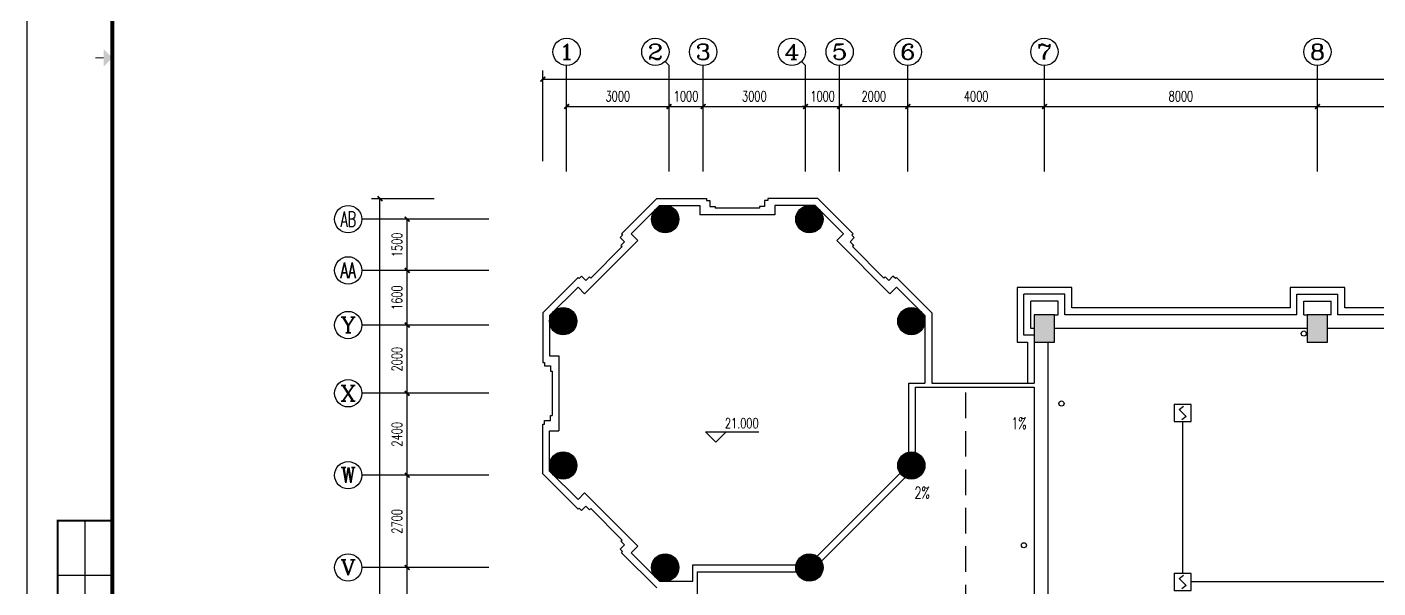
# Model space of a CAD drawing. Extents: x 190999 to 918899, y -200814 to 215286.
# Drawn here: x 309899 to 349487, y -69885 to -53459 of the extents above; entities that cross this region are included whole.
import ezdxf
from ezdxf.enums import TextEntityAlignment as Align

# ---------------------------------------------------------------- set-up
doc = ezdxf.new("R2010")
doc.units = 0
doc.header["$LTSCALE"] = 1000
doc.header["$MEASUREMENT"] = 0
doc.linetypes.add('HIDDEN', pattern=[0.375, 0.25, -0.125])
doc.layers.get('Defpoints').update_dxf_attribs({"color": 1})
for name, color, linetype in [('00-EQUIP', 3, 'Continuous'), ('00-WIRE-4', 6, 'Continuous'), ('A-卫生间', 250, 'Continuous'), ('A-墙线', 2, 'Continuous'), ('A-外包装修', 250, 'Continuous'), ('AXIS', 3, 'Continuous'), ('AXIS_TEXT', 7, 'Continuous'), ('COLUMN', 2, 'Continuous'), ('DIM_ELEV', 3, 'Continuous'), ('PUB_HATCH', 250, 'Continuous'), ('PUB_TEXT', 7, 'Continuous'), ('图框', 189, 'Continuous'), ('屋面排水', 4, 'Continuous'), ('雨水管', 151, 'Continuous'), ('雨水管口', 6, 'Continuous')]:
    doc.layers.add(name, color=color, linetype=linetype)
doc.styles.add('_TCH_AXIS', font='COMPLEX', dxfattribs={"bigfont": 'GBCBIG'})
doc.styles.add('_TCH_DIM', font='SIMPLEX', dxfattribs={"bigfont": 'GBCBIG'})
doc.styles.add('COMPLEX', font='COMPLEX')
doc.styles.add('DIM_FONT', font='SIMPLEX', dxfattribs={"width": 0.7, "bigfont": 'GBCBIG'})
doc.styles.get("Standard").update_dxf_attribs({"font": 'simhei.ttf'})
doc.dimstyles.new('DIMN', dxfattribs={"dimtxt": 300, "dimasz": 100, "dimexe": 250, "dimexo": 300, "dimgap": 150, "dimtad": 1, "dimdec": 0, "dimzin": 0, "dimdsep": 46, "dimtxsty": 'DIM_FONT', "dimblk": 'ARCHTICK', "dimcen": 0.09, "dimclrt": 7, "dimazin": 2, "dimtfac": 1, "dimtdec": 0, "dimtix": 1, "dimtmove": 2, "dimatfit": 3, "dimfxl": 0, "dimtolj": 1, "dimtzin": 0, "dimarcsym": 0})

# ---------------------------------------------------------------- blocks, each defined once
blk = doc.blocks.new('TJAD_TK_A0')
at = {"layer": '图框'}
for p, q in [((973, -441.7), (973, 399.3)), ((990, -412.7), (990, -156.7)), ((982, -172.7), (998, -172.7))]:
    blk.add_line(p, q, dxfattribs=at)
at = {"layer": '图框', "const_width": 1.2}
blk.add_lwpolyline([(2152, -431.7), (2152, 389.3), (998, 389.3), (998, -431.7)], close=True, dxfattribs=at)
at = {"layer": '图框'}
for points, const_width in [([(995.5, -21.2), (993, -21.2)], 0.3), ([(998, -431.7), (982, -431.7), (982, -156.7), (998, -156.7)], 0.6)]:
    blk.add_lwpolyline(points, dxfattribs=dict(at, const_width=const_width))
blk.add_solid([(995.5, -23.7), (995.5, -18.7), (998, -21.2)], dxfattribs=at)
blk = doc.blocks.new('_ArchTick')
at = {"const_width": 0.5}
blk.add_lwpolyline([(-0.7, -0.7), (0.7, 0.7)], dxfattribs=at)
blk = doc.blocks.new('*D1399')
at = {"layer": 'AXIS', "color": 0, "lineweight": -2}
for p, q in [((321833, -69285), (320789, -69285)), ((321039, -72185), (321039, -69285)), ((321833, -72185), (320789, -72185))]:
    blk.add_line(p, q, dxfattribs=at)
at = {"layer": 'Defpoints', "color": 0}
for p in [(321039, -69285), (322133, -69285), (322133, -72185)]:
    blk.add_point(p, dxfattribs=at)
at = {"layer": 'AXIS', "color": 0, "lineweight": -2, "xscale": 100, "yscale": 100, "zscale": 100}
for p, rotation in [((321039, -69285), 90), ((321039, -72185), 270)]:
    blk.add_blockref('_ArchTick', p, dxfattribs=dict(at, rotation=rotation))
at = {"layer": 'AXIS', "color": 7, "insert": (320739, -70735), "char_height": 300, "attachment_point": 5, "rotation": 90, "style": 'DIM_FONT'}
blk.add_mtext('\\A1;2900', dxfattribs=at)
blk = doc.blocks.new('*D1400')
at = {"layer": 'AXIS', "color": 0, "lineweight": -2}
for p, q in [((321833, -66585), (320789, -66585)), ((321039, -69285), (321039, -66585)), ((321833, -69285), (320789, -69285))]:
    blk.add_line(p, q, dxfattribs=at)
at = {"layer": 'Defpoints', "color": 0}
for p in [(321039, -66585), (322133, -66585), (322133, -69285)]:
    blk.add_point(p, dxfattribs=at)
at = {"layer": 'AXIS', "color": 0, "lineweight": -2, "xscale": 100, "yscale": 100, "zscale": 100}
for p, rotation in [((321039, -66585), 90), ((321039, -69285), 270)]:
    blk.add_blockref('_ArchTick', p, dxfattribs=dict(at, rotation=rotation))
at = {"layer": 'AXIS', "color": 7, "insert": (320739, -67935), "char_height": 300, "attachment_point": 5, "rotation": 90, "style": 'DIM_FONT'}
blk.add_mtext('\\A1;2700', dxfattribs=at)
blk = doc.blocks.new('*D1401')
at = {"layer": 'AXIS', "color": 0, "lineweight": -2}
for p, q in [((321833, -64185), (320789, -64185)), ((321039, -66585), (321039, -64185)), ((321833, -66585), (320789, -66585))]:
    blk.add_line(p, q, dxfattribs=at)
at = {"layer": 'Defpoints', "color": 0}
for p in [(321039, -64185), (322133, -64185), (322133, -66585)]:
    blk.add_point(p, dxfattribs=at)
at = {"layer": 'AXIS', "color": 0, "lineweight": -2, "xscale": 100, "yscale": 100, "zscale": 100}
for p, rotation in [((321039, -64185), 90), ((321039, -66585), 270)]:
    blk.add_blockref('_ArchTick', p, dxfattribs=dict(at, rotation=rotation))
at = {"layer": 'AXIS', "color": 7, "insert": (320739, -65385), "char_height": 300, "attachment_point": 5, "rotation": 90, "style": 'DIM_FONT'}
blk.add_mtext('\\A1;2400', dxfattribs=at)
blk = doc.blocks.new('*D1402')
at = {"layer": 'AXIS', "color": 0, "lineweight": -2}
for p, q in [((321833, -62185), (320789, -62185)), ((321039, -64185), (321039, -62185)), ((321833, -64185), (320789, -64185))]:
    blk.add_line(p, q, dxfattribs=at)
at = {"layer": 'Defpoints', "color": 0}
for p in [(321039, -62185), (322133, -62185), (322133, -64185)]:
    blk.add_point(p, dxfattribs=at)
at = {"layer": 'AXIS', "color": 0, "lineweight": -2, "xscale": 100, "yscale": 100, "zscale": 100}
for p, rotation in [((321039, -62185), 90), ((321039, -64185), 270)]:
    blk.add_blockref('_ArchTick', p, dxfattribs=dict(at, rotation=rotation))
at = {"layer": 'AXIS', "color": 7, "insert": (320739, -63185), "char_height": 300, "attachment_point": 5, "rotation": 90, "style": 'DIM_FONT'}
blk.add_mtext('\\A1;2000', dxfattribs=at)
blk = doc.blocks.new('*D1403')
at = {"layer": 'AXIS', "color": 0, "lineweight": -2}
for p, q in [((321833, -60585), (320789, -60585)), ((321039, -62185), (321039, -60585)), ((321833, -62185), (320789, -62185))]:
    blk.add_line(p, q, dxfattribs=at)
at = {"layer": 'Defpoints', "color": 0}
for p in [(321039, -60585), (322133, -60585), (322133, -62185)]:
    blk.add_point(p, dxfattribs=at)
at = {"layer": 'AXIS', "color": 0, "lineweight": -2, "xscale": 100, "yscale": 100, "zscale": 100}
for p, rotation in [((321039, -60585), 90), ((321039, -62185), 270)]:
    blk.add_blockref('_ArchTick', p, dxfattribs=dict(at, rotation=rotation))
at = {"layer": 'AXIS', "color": 7, "insert": (320739, -61385), "char_height": 300, "attachment_point": 5, "rotation": 90, "style": 'DIM_FONT'}
blk.add_mtext('\\A1;1600', dxfattribs=at)
blk = doc.blocks.new('*D1404')
at = {"layer": 'AXIS', "color": 0, "lineweight": -2}
for p, q in [((321833, -59085), (320789, -59085)), ((321039, -60585), (321039, -59085)), ((321833, -60585), (320789, -60585))]:
    blk.add_line(p, q, dxfattribs=at)
at = {"layer": 'Defpoints', "color": 0}
for p in [(321039, -59085), (322133, -59085), (322133, -60585)]:
    blk.add_point(p, dxfattribs=at)
at = {"layer": 'AXIS', "color": 0, "lineweight": -2, "xscale": 100, "yscale": 100, "zscale": 100}
for p, rotation in [((321039, -59085), 90), ((321039, -60585), 270)]:
    blk.add_blockref('_ArchTick', p, dxfattribs=dict(at, rotation=rotation))
at = {"layer": 'AXIS', "color": 7, "insert": (320739, -59835), "char_height": 300, "attachment_point": 5, "rotation": 90, "style": 'DIM_FONT'}
blk.add_mtext('\\A1;1500', dxfattribs=at)
blk = doc.blocks.new('*D1405')
at = {"layer": 'AXIS', "color": 0, "lineweight": -2}
for p, q in [((321833, -58485), (319989, -58485)), ((320239, -85285), (320239, -58485)), ((321833, -85285), (319989, -85285))]:
    blk.add_line(p, q, dxfattribs=at)
at = {"layer": 'Defpoints', "color": 0}
for p in [(320239, -58485), (322133, -58485), (322133, -85285)]:
    blk.add_point(p, dxfattribs=at)
at = {"layer": 'AXIS', "color": 0, "lineweight": -2, "xscale": 100, "yscale": 100, "zscale": 100}
for p, rotation in [((320239, -58485), 90), ((320239, -85285), 270)]:
    blk.add_blockref('_ArchTick', p, dxfattribs=dict(at, rotation=rotation))
at = {"layer": 'AXIS', "color": 7, "insert": (319939, -71885), "char_height": 300, "attachment_point": 5, "rotation": 90, "style": 'DIM_FONT'}
blk.add_mtext('\\A1;26800', dxfattribs=at)
blk = doc.blocks.new('*D1406')
at = {"layer": 'AXIS', "color": 0, "lineweight": -2}
for p, q in [((325712, -57385), (325712, -55535)), ((325712, -55785), (328711, -55785)), ((328711, -57385), (328711, -55535))]:
    blk.add_line(p, q, dxfattribs=at)
at = {"layer": 'Defpoints', "color": 0}
for p in [(328711, -55785), (325712, -57685), (328711, -57685)]:
    blk.add_point(p, dxfattribs=at)
at = {"layer": 'AXIS', "color": 0, "lineweight": -2, "xscale": 100, "yscale": 100, "zscale": 100, "rotation": 180}
blk.add_blockref('_ArchTick', (325712, -55785), dxfattribs=at)
at = {"layer": 'AXIS', "color": 0, "lineweight": -2, "xscale": 100, "yscale": 100, "zscale": 100}
blk.add_blockref('_ArchTick', (328711, -55785), dxfattribs=at)
at = {"layer": 'AXIS', "color": 7, "insert": (327211, -55485), "char_height": 300, "attachment_point": 5, "style": 'DIM_FONT'}
blk.add_mtext('\\A1;3000', dxfattribs=at)
blk = doc.blocks.new('*D1407')
at = {"layer": 'AXIS', "color": 0, "lineweight": -2}
for p, q in [((328711, -57385), (328711, -55535)), ((328711, -55785), (329712, -55785)), ((329712, -57385), (329712, -55535))]:
    blk.add_line(p, q, dxfattribs=at)
at = {"layer": 'Defpoints', "color": 0}
for p in [(329712, -55785), (328711, -57685), (329712, -57685)]:
    blk.add_point(p, dxfattribs=at)
at = {"layer": 'AXIS', "color": 0, "lineweight": -2, "xscale": 100, "yscale": 100, "zscale": 100, "rotation": 180}
blk.add_blockref('_ArchTick', (328711, -55785), dxfattribs=at)
at = {"layer": 'AXIS', "color": 0, "lineweight": -2, "xscale": 100, "yscale": 100, "zscale": 100}
blk.add_blockref('_ArchTick', (329712, -55785), dxfattribs=at)
at = {"layer": 'AXIS', "color": 7, "insert": (329211, -55485), "char_height": 300, "attachment_point": 5, "style": 'DIM_FONT'}
blk.add_mtext('\\A1;1000', dxfattribs=at)
blk = doc.blocks.new('*D1408')
at = {"layer": 'AXIS', "color": 0, "lineweight": -2}
for p, q in [((329712, -57385), (329712, -55535)), ((329712, -55785), (332712, -55785)), ((332712, -57385), (332712, -55535))]:
    blk.add_line(p, q, dxfattribs=at)
at = {"layer": 'Defpoints', "color": 0}
for p in [(332712, -55785), (329712, -57685), (332712, -57685)]:
    blk.add_point(p, dxfattribs=at)
at = {"layer": 'AXIS', "color": 0, "lineweight": -2, "xscale": 100, "yscale": 100, "zscale": 100, "rotation": 180}
blk.add_blockref('_ArchTick', (329712, -55785), dxfattribs=at)
at = {"layer": 'AXIS', "color": 0, "lineweight": -2, "xscale": 100, "yscale": 100, "zscale": 100}
blk.add_blockref('_ArchTick', (332712, -55785), dxfattribs=at)
at = {"layer": 'AXIS', "color": 7, "insert": (331212, -55485), "char_height": 300, "attachment_point": 5, "style": 'DIM_FONT'}
blk.add_mtext('\\A1;3000', dxfattribs=at)
blk = doc.blocks.new('*D1409')
at = {"layer": 'AXIS', "color": 0, "lineweight": -2}
for p, q in [((332712, -55785), (332612, -55785)), ((332712, -57385), (332712, -55535)), ((332712, -55785), (333712, -55785)), ((333712, -57385), (333712, -55535)), ((333712, -55785), (333812, -55785))]:
    blk.add_line(p, q, dxfattribs=at)
at = {"layer": 'Defpoints', "color": 0}
for p in [(333712, -55785), (332712, -57685), (333712, -57685)]:
    blk.add_point(p, dxfattribs=at)
at = {"layer": 'AXIS', "color": 0, "lineweight": -2, "xscale": 100, "yscale": 100, "zscale": 100}
blk.add_blockref('_ArchTick', (332712, -55785), dxfattribs=at)
at = {"layer": 'AXIS', "color": 0, "lineweight": -2, "xscale": 100, "yscale": 100, "zscale": 100, "rotation": 180}
blk.add_blockref('_ArchTick', (333712, -55785), dxfattribs=at)
at = {"layer": 'AXIS', "color": 7, "insert": (333212, -55485), "char_height": 300, "attachment_point": 5, "style": 'DIM_FONT'}
blk.add_mtext('\\A1;1000', dxfattribs=at)
blk = doc.blocks.new('*D1410')
at = {"layer": 'AXIS', "color": 0, "lineweight": -2}
for p, q in [((333712, -57385), (333712, -55535)), ((333712, -55785), (335712, -55785)), ((335712, -57385), (335712, -55535))]:
    blk.add_line(p, q, dxfattribs=at)
at = {"layer": 'Defpoints', "color": 0}
for p in [(335712, -55785), (333712, -57685), (335712, -57685)]:
    blk.add_point(p, dxfattribs=at)
at = {"layer": 'AXIS', "color": 0, "lineweight": -2, "xscale": 100, "yscale": 100, "zscale": 100, "rotation": 180}
blk.add_blockref('_ArchTick', (333712, -55785), dxfattribs=at)
at = {"layer": 'AXIS', "color": 0, "lineweight": -2, "xscale": 100, "yscale": 100, "zscale": 100}
blk.add_blockref('_ArchTick', (335712, -55785), dxfattribs=at)
at = {"layer": 'AXIS', "color": 7, "insert": (334712, -55485), "char_height": 300, "attachment_point": 5, "style": 'DIM_FONT'}
blk.add_mtext('\\A1;2000', dxfattribs=at)
blk = doc.blocks.new('*D1411')
at = {"layer": 'AXIS', "color": 0, "lineweight": -2}
for p, q in [((335712, -57385), (335712, -55535)), ((335712, -55785), (339712, -55785)), ((339712, -57385), (339712, -55535))]:
    blk.add_line(p, q, dxfattribs=at)
at = {"layer": 'Defpoints', "color": 0}
for p in [(339712, -55785), (335712, -57685), (339712, -57685)]:
    blk.add_point(p, dxfattribs=at)
at = {"layer": 'AXIS', "color": 0, "lineweight": -2, "xscale": 100, "yscale": 100, "zscale": 100, "rotation": 180}
blk.add_blockref('_ArchTick', (335712, -55785), dxfattribs=at)
at = {"layer": 'AXIS', "color": 0, "lineweight": -2, "xscale": 100, "yscale": 100, "zscale": 100}
blk.add_blockref('_ArchTick', (339712, -55785), dxfattribs=at)
at = {"layer": 'AXIS', "color": 7, "insert": (337712, -55485), "char_height": 300, "attachment_point": 5, "style": 'DIM_FONT'}
blk.add_mtext('\\A1;4000', dxfattribs=at)
blk = doc.blocks.new('*D1412')
at = {"layer": 'AXIS', "color": 0, "lineweight": -2}
for p, q in [((339712, -57385), (339712, -55535)), ((339712, -55785), (347712, -55785)), ((347712, -57385), (347712, -55535))]:
    blk.add_line(p, q, dxfattribs=at)
at = {"layer": 'Defpoints', "color": 0}
for p in [(347712, -55785), (339712, -57685), (347712, -57685)]:
    blk.add_point(p, dxfattribs=at)
at = {"layer": 'AXIS', "color": 0, "lineweight": -2, "xscale": 100, "yscale": 100, "zscale": 100, "rotation": 180}
blk.add_blockref('_ArchTick', (339712, -55785), dxfattribs=at)
at = {"layer": 'AXIS', "color": 0, "lineweight": -2, "xscale": 100, "yscale": 100, "zscale": 100}
blk.add_blockref('_ArchTick', (347712, -55785), dxfattribs=at)
at = {"layer": 'AXIS', "color": 7, "insert": (343712, -55485), "char_height": 300, "attachment_point": 5, "style": 'DIM_FONT'}
blk.add_mtext('\\A1;8000', dxfattribs=at)
blk = doc.blocks.new('*D1413')
at = {"layer": 'AXIS', "color": 0, "lineweight": -2}
for p, q in [((347712, -57385), (347712, -55535)), ((347712, -55785), (355712, -55785)), ((355712, -57385), (355712, -55535))]:
    blk.add_line(p, q, dxfattribs=at)
at = {"layer": 'Defpoints', "color": 0}
for p in [(355712, -55785), (347712, -57685), (355712, -57685)]:
    blk.add_point(p, dxfattribs=at)
at = {"layer": 'AXIS', "color": 0, "lineweight": -2, "xscale": 100, "yscale": 100, "zscale": 100, "rotation": 180}
blk.add_blockref('_ArchTick', (347712, -55785), dxfattribs=at)
at = {"layer": 'AXIS', "color": 0, "lineweight": -2, "xscale": 100, "yscale": 100, "zscale": 100}
blk.add_blockref('_ArchTick', (355712, -55785), dxfattribs=at)
at = {"layer": 'AXIS', "color": 7, "insert": (351712, -55485), "char_height": 300, "attachment_point": 5, "style": 'DIM_FONT'}
blk.add_mtext('\\A1;8000', dxfattribs=at)
blk = doc.blocks.new('*D1421')
at = {"layer": 'AXIS', "color": 0, "lineweight": -2}
for p, q in [((325012, -57385), (325012, -54735)), ((325012, -54985), (403262, -54985)), ((403262, -57385), (403262, -54735))]:
    blk.add_line(p, q, dxfattribs=at)
at = {"layer": 'Defpoints', "color": 0}
for p in [(403262, -54985), (325012, -57685), (403262, -57685)]:
    blk.add_point(p, dxfattribs=at)
at = {"layer": 'AXIS', "color": 0, "lineweight": -2, "xscale": 100, "yscale": 100, "zscale": 100, "rotation": 180}
blk.add_blockref('_ArchTick', (325012, -54985), dxfattribs=at)
at = {"layer": 'AXIS', "color": 0, "lineweight": -2, "xscale": 100, "yscale": 100, "zscale": 100}
blk.add_blockref('_ArchTick', (403262, -54985), dxfattribs=at)
at = {"layer": 'AXIS', "color": 7, "insert": (364137, -54685), "char_height": 300, "attachment_point": 5, "style": 'DIM_FONT'}
blk.add_mtext('\\A1;78250', dxfattribs=at)
blk = doc.blocks.new('_AXISO')
blk.add_circle((0, 0), 0.5)
at = {"layer": 'AXIS_TEXT', "style": 'COMPLEX', "width": 1.041667}
blk.add_attdef('A', text='', height=0.56, dxfattribs=at).set_placement((-0.25, -0.28), (0.25, -0.28), align=Align.FIT)
blk = doc.blocks.new('_YZH')
blk.add_circle((0, 0), 0.5)
at = {"layer": 'PUB_HATCH', "const_width": 0.5}
blk.add_lwpolyline([(-0.25, 0, 1), (0.25, 0, 1)], format="xyb", close=True, dxfattribs=at)
blk = doc.blocks.new('_LINKPT1')
at = {"color": 0}
blk.add_line((0, 0), (0, 0), dxfattribs=at)
blk = doc.blocks.new('3S1KCGW2')
for p, q in [((0.5, 0.5), (-0.5, 0.5)), ((-0.5, 0.5), (-0.5, -0.5)), ((-0.2, 0.2), (0.05, 0.4)), ((0, 0), (-0.2, 0.2)), ((0, 0), (0.2, -0.2)), ((0.5, -0.5), (0.5, 0.5)), ((-0.5, -0.5), (0.5, -0.5)), ((0.2, -0.2), (-0.05, -0.4))]:
    blk.add_line(p, q)
at = {"const_width": 0.04, "flags": 128}
blk.add_lwpolyline([(-0.5, -0.5), (-0.5, 0.5), (0.5, 0.5), (0.5, -0.5)], close=True, dxfattribs=at)
at = {"xscale": 0.002, "yscale": 0.002, "zscale": 0.002}
for p in [(-0.5, 0), (0, 0.5), (0.5, 0), (0, -0.5)]:
    blk.add_blockref('_LINKPT1', p, dxfattribs=at)
at = {"flags": 9}
blk.add_attdef('A', (0, 0), '', height=0.00002, dxfattribs=at)

msp = doc.modelspace()

# ---------------------------------------------------------------- hatches: boundary and pattern name
at = {"layer": 'PUB_HATCH'}
for points in [[(340011.6, -62684.5), (340011.6, -61884.5), (339411.6, -61884.5), (339411.6, -62684.5)], [(348011.6, -62684.5), (348011.6, -61884.5), (347411.6, -61884.5), (347411.6, -62684.5)]]:
    msp.add_hatch(color=256, dxfattribs=at).paths.add_polyline_path(points)

# ---------------------------------------------------------------- linework, layer by layer
at = {"layer": '00-WIRE-4'}
for p, q in [((343761.6, -65009.5), (343761.6, -69459.5)), ((351423.1, -69709.5), (344011.6, -69709.5))]:
    msp.add_line(p, q, dxfattribs=at)
at = {"layer": 'A-卫生间', "linetype": 'HIDDEN', "ltscale": 3}
msp.add_line((337411.6, -85164.5), (337411.6, -64004.5), dxfattribs=at)
at = {"layer": 'A-墙线'}
for p, q in [((328350.8, -58484.5), (327317.7, -59517.6)), ((328350.8, -58484.5), (329811.8, -58484.5)), ((329811.8, -58484.5), (329811.8, -58534.5)), ((329811.8, -58534.5), (329911.8, -58534.5)), ((329911.8, -58534.5), (329911.8, -58709.5)), ((331611.8, -58534.5), (331511.8, -58534.5)), ((331511.8, -58534.5), (331511.8, -58709.5)), ((333072.9, -58484.5), (331611.8, -58484.5)), ((331611.8, -58484.5), (331611.8, -58534.5)), ((333072.9, -58484.5), (334106, -59517.6)), ((328433.7, -58684.5), (327600.6, -59517.6)), ((328433.7, -58684.5), (329611.8, -58684.5)), ((329611.8, -58684.5), (329611.8, -58959.5)), ((331811.8, -58959.5), (329611.8, -58959.5)), ((329911.8, -58709.5), (330061.8, -58709.5)), ((330061.8, -58709.5), (330061.8, -58759.5)), ((331361.8, -58759.5), (330061.8, -58759.5)), ((331511.8, -58709.5), (331361.8, -58709.5)), ((331361.8, -58709.5), (331361.8, -58759.5)), ((332990, -58684.5), (331811.8, -58684.5)), ((331811.8, -58684.5), (331811.8, -58959.5)), ((332990, -58684.5), (333823.1, -59517.6)), ((327795, -59712.1), (326239.4, -61267.7)), ((327353.1, -59553), (327282.4, -59623.7)), ((327282.4, -59623.7), (327406.1, -59747.4)), ((327406.1, -59747.4), (327300.1, -59853.5)), ((327317.7, -59517.6), (327353.1, -59553)), ((327600.6, -59517.6), (327795, -59712.1)), ((333823.1, -59517.6), (333628.7, -59712.1)), ((335184.3, -61267.7), (333628.7, -59712.1)), ((334141.3, -59623.7), (334017.6, -59747.4)), ((334017.6, -59747.4), (334123.6, -59853.5)), ((334106, -59517.6), (334070.6, -59553)), ((334070.6, -59553), (334141.3, -59623.7)), ((326416.2, -60808.1), (327335.4, -59888.9)), ((327300.1, -59853.5), (327335.4, -59888.9)), ((334123.6, -59853.5), (334088.3, -59888.9)), ((335007.5, -60808.1), (334088.3, -59888.9)), ((325011.8, -61823.5), (326044.9, -60790.4)), ((326044.9, -60790.4), (326080.3, -60825.8)), ((326080.3, -60825.8), (326151, -60755.1)), ((326151, -60755.1), (326274.8, -60878.8)), ((326274.8, -60878.8), (326380.8, -60772.7)), ((326380.8, -60772.7), (326416.2, -60808.1)), ((335042.9, -60772.7), (335007.5, -60808.1)), ((335148.9, -60878.8), (335042.9, -60772.7)), ((335272.7, -60755.1), (335148.9, -60878.8)), ((335343.4, -60825.8), (335272.7, -60755.1)), ((335378.8, -60790.4), (335343.4, -60825.8)), ((336411.8, -61823.5), (335378.8, -60790.4)), ((325211.8, -61906.4), (326044.9, -61073.3)), ((326044.9, -61073.3), (326239.4, -61267.7)), ((335378.8, -61073.3), (335184.3, -61267.7)), ((336211.8, -61906.4), (335378.8, -61073.3)), ((340311.6, -61284.5), (339111.6, -61284.5)), ((339111.6, -62484.5), (339111.6, -61284.5)), ((340311.6, -61884.5), (340311.6, -61284.5)), ((347111.6, -61284.5), (348311.6, -61284.5)), ((347111.6, -61884.5), (347111.6, -61284.5)), ((348311.6, -61884.5), (348311.6, -61284.5)), ((340111.6, -61484.5), (339311.6, -61484.5)), ((339311.6, -62284.5), (339311.6, -61484.5)), ((340111.6, -61884.5), (340111.6, -61484.5)), ((347311.6, -61484.5), (348111.6, -61484.5)), ((347311.6, -61884.5), (347311.6, -61484.5)), ((348111.6, -61884.5), (348111.6, -61484.5)), ((325011.8, -61823.5), (325011.8, -63284.5)), ((325211.8, -61906.4), (325211.8, -63084.5)), ((336211.8, -61906.4), (336211.8, -63884.5)), ((336411.8, -61823.5), (336411.8, -63884.5)), ((340011.6, -61884.5), (340111.6, -61884.5)), ((347111.6, -61884.5), (340311.6, -61884.5)), ((347311.6, -61884.5), (347411.6, -61884.5)), ((348111.6, -61884.5), (348011.6, -61884.5)), ((355111.6, -61884.5), (348311.6, -61884.5)), ((339411.6, -62484.5), (339111.6, -62484.5)), ((339411.6, -62284.5), (339311.6, -62284.5)), ((347411.6, -62284.5), (340011.6, -62284.5)), ((355411.6, -62284.5), (348011.6, -62284.5)), ((339411.6, -62684.5), (339411.6, -63884.5)), ((339811.6, -62684.5), (339811.6, -71684.5)), ((325011.8, -63284.5), (325061.8, -63284.5)), ((325061.8, -63284.5), (325061.8, -63384.5)), ((325211.8, -63084.5), (325486.8, -63084.5)), ((325486.8, -63084.5), (325486.8, -65284.5)), ((325061.8, -63384.5), (325236.8, -63384.5)), ((325236.8, -63384.5), (325236.8, -63534.5)), ((325236.8, -63534.5), (325286.8, -63534.5)), ((325286.8, -63534.5), (325286.8, -64834.5)), ((335736.8, -65904.1), (335736.8, -63884.5)), ((335736.8, -63884.5), (336211.8, -63884.5)), ((335936.8, -65917.1), (335936.8, -64004.5)), ((335936.8, -64004.5), (339411.6, -64004.5)), ((336411.8, -63884.5), (339411.6, -63884.5)), ((339411.6, -64004.5), (339411.6, -71684.5)), ((325236.8, -64984.5), (325236.8, -64834.5)), ((325236.8, -64834.5), (325286.8, -64834.5)), ((325011.8, -66545.5), (325011.8, -65084.5)), ((325011.8, -65084.5), (325061.8, -65084.5)), ((325061.8, -65084.5), (325061.8, -64984.5)), ((325061.8, -64984.5), (325236.8, -64984.5)), ((325211.8, -66462.7), (325211.8, -65284.5)), ((325211.8, -65284.5), (325486.8, -65284.5)), ((325211.8, -66462.7), (326044.9, -67295.8)), ((325011.8, -66545.5), (326044.9, -67578.6)), ((333049.1, -68953.7), (335481, -66521.8)), ((333181.4, -69104.2), (335631.6, -66654.1)), ((326044.9, -67295.8), (326239.4, -67101.3)), ((326239.4, -67101.3), (327795, -68657)), ((326044.9, -67578.6), (326080.3, -67543.3)), ((326080.3, -67543.3), (326151, -67614)), ((326151, -67614), (326274.8, -67490.3)), ((326274.8, -67490.3), (326380.8, -67596.3)), ((326380.8, -67596.3), (326416.2, -67561)), ((326416.2, -67561), (327335.4, -68480.2)), ((327300.1, -68515.6), (327335.4, -68480.2)), ((327282.4, -68745.4), (327406.1, -68621.6)), ((327353.1, -68816.1), (327282.4, -68745.4)), ((327406.1, -68621.6), (327300.1, -68515.6)), ((327317.7, -68851.4), (327353.1, -68816.1)), ((328350.8, -69884.5), (327317.7, -68851.4)), ((327600.6, -68851.4), (327795, -68657)), ((328433.7, -69684.5), (327600.6, -68851.4)), ((329411.6, -69684.5), (329411.6, -69209.5)), ((329411.6, -69209.5), (332431.4, -69209.5)), ((329531.6, -69409.5), (329531.6, -84364.5)), ((329531.6, -69409.5), (332444.4, -69409.5)), ((328433.7, -69684.5), (329411.6, -69684.5))]:
    msp.add_line(p, q, dxfattribs=at)
at = {"layer": 'A-外包装修'}
msp.add_lwpolyline([(354911.6, -61684.5), (348511.6, -61684.5), (348511.6, -61084.5), (346911.6, -61084.5), (346911.6, -61684.5), (340511.6, -61684.5), (340511.6, -61084.5), (338911.6, -61084.5), (338911.6, -62684.5), (339211.6, -62684.5), (339211.6, -63884.5)], dxfattribs=at)
at = {"layer": 'AXIS'}
for p, q in [((325711.6, -57684.5), (325711.6, -54584.5)), ((328594, -54467.4), (328711.2, -54584.5)), ((328711.2, -57684.5), (328711.2, -54584.5)), ((329711.6, -57684.5), (329711.6, -54584.5)), ((332594.9, -54467.4), (332712.1, -54584.5)), ((332712.1, -57684.5), (332712.1, -54584.5)), ((333711.6, -57684.5), (333711.6, -54584.5)), ((335711.6, -57684.5), (335711.6, -54584.5)), ((339711.6, -57684.5), (339711.6, -54584.5)), ((347711.6, -57684.5), (347711.6, -54584.5)), ((323433.1, -59084.5), (319711.6, -59084.5)), ((323433.1, -60584.5), (319711.6, -60584.5)), ((323433.1, -62184.5), (319711.6, -62184.5)), ((323433.1, -64184.5), (319711.6, -64184.5)), ((323433.1, -66584.5), (319711.6, -66584.5)), ((323433.1, -69284.5), (319711.6, -69284.5))]:
    msp.add_line(p, q, dxfattribs=at)
at = {"layer": 'COLUMN'}
for p, q in [((340011.6, -61884.5), (339411.6, -61884.5)), ((339411.6, -61884.5), (339411.6, -62684.5)), ((340011.6, -62684.5), (340011.6, -61884.5)), ((348011.6, -61884.5), (347411.6, -61884.5)), ((347411.6, -61884.5), (347411.6, -62684.5)), ((348011.6, -62684.5), (348011.6, -61884.5)), ((339411.6, -62684.5), (340011.6, -62684.5)), ((347411.6, -62684.5), (348011.6, -62684.5))]:
    msp.add_line(p, q, dxfattribs=at)
at = {"layer": 'DIM_ELEV'}
for p, q in [((330082.4, -65614), (329782.4, -65314)), ((329782.4, -65314), (331347.4, -65314)), ((330082.4, -65614), (330382.4, -65314))]:
    msp.add_line(p, q, dxfattribs=at)
at = {"layer": '屋面排水'}
for points in [[(338934.2, -65439.4, 0, 0, 0), (338934.2, -66987.8, 80, 0, 0), (338934.2, -67287.8, 0, 0, 0)], [(336547.2, -67096.8, 0, 0, 0), (338213.6, -67096.8, 80, 0, 0), (338513.6, -67096.8, 0, 0, 0)]]:
    msp.add_lwpolyline(points, format="xyseb", dxfattribs=at)
at = {"layer": '雨水管'}
for centre in [(347311.6, -62434.5), (340211.6, -64484.5)]:
    msp.add_circle(centre, 75, dxfattribs=at)
at = {"layer": '雨水管口'}
msp.add_circle((339111.6, -68634.5), 75, dxfattribs=at)

# ---------------------------------------------------------------- block references
at = {"layer": '00-EQUIP', "xscale": 500, "yscale": 500, "zscale": 500}
for p in [(343761.6, -64759.5), (343761.6, -69709.5)]:
    msp.add_blockref('3S1KCGW2', p, dxfattribs=at)
at = {"layer": 'AXIS'}
ref = msp.add_blockref('_AXISO', (325711.6, -54184.5), dxfattribs=dict(at, xscale=800, yscale=800, zscale=800))
ref.add_attrib('A', '1', dxfattribs={"layer": 'AXIS_TEXT', "height": 452.5, "style": '_TCH_AXIS', "width": 2.333333}).set_placement((325485.4, -54410.8), (325937.9, -54410.8), align=Align.FIT)
ref = msp.add_blockref('_AXISO', (328311.2, -54184.5), dxfattribs=dict(at, xscale=800, yscale=800, zscale=800))
ref.add_attrib('A', '2', dxfattribs={"layer": 'AXIS_TEXT', "height": 452.5, "style": '_TCH_AXIS', "width": 1.5}).set_placement((328084.9, -54410.8), (328537.5, -54410.8), align=Align.FIT)
ref = msp.add_blockref('_AXISO', (329711.6, -54184.5), dxfattribs=dict(at, xscale=800, yscale=800, zscale=800))
ref.add_attrib('A', '3', dxfattribs={"layer": 'AXIS_TEXT', "height": 452.5, "style": '_TCH_AXIS', "width": 1.5}).set_placement((329485.3, -54410.8), (329937.9, -54410.8), align=Align.FIT)
ref = msp.add_blockref('_AXISO', (332312.1, -54184.5), dxfattribs=dict(at, xscale=800, yscale=800, zscale=800))
ref.add_attrib('A', '4', dxfattribs={"layer": 'AXIS_TEXT', "height": 452.5, "style": '_TCH_AXIS', "width": 1.3125}).set_placement((332085.8, -54410.8), (332538.3, -54410.8), align=Align.FIT)
ref = msp.add_blockref('_AXISO', (333711.6, -54184.5), dxfattribs=dict(at, xscale=800, yscale=800, zscale=800))
ref.add_attrib('A', '5', dxfattribs={"layer": 'AXIS_TEXT', "height": 452.5, "style": '_TCH_AXIS', "width": 1.5}).set_placement((333485.3, -54410.8), (333937.9, -54410.8), align=Align.FIT)
ref = msp.add_blockref('_AXISO', (335711.6, -54184.5), dxfattribs=dict(at, xscale=800, yscale=800, zscale=800))
ref.add_attrib('A', '6', dxfattribs={"layer": 'AXIS_TEXT', "height": 452.5, "style": '_TCH_AXIS', "width": 1.5}).set_placement((335485.4, -54410.8), (335937.9, -54410.8), align=Align.FIT)
ref = msp.add_blockref('_AXISO', (339711.6, -54184.5), dxfattribs=dict(at, xscale=800, yscale=800, zscale=800))
ref.add_attrib('A', '7', dxfattribs={"layer": 'AXIS_TEXT', "height": 452.5, "style": '_TCH_AXIS', "width": 1.5}).set_placement((339485.4, -54410.8), (339937.9, -54410.8), align=Align.FIT)
ref = msp.add_blockref('_AXISO', (347711.6, -54184.5), dxfattribs=dict(at, xscale=800, yscale=800, zscale=800))
ref.add_attrib('A', '8', dxfattribs={"layer": 'AXIS_TEXT', "height": 452.5, "style": '_TCH_AXIS', "width": 1.5}).set_placement((347485.4, -54410.8), (347937.9, -54410.8), align=Align.FIT)
ref = msp.add_blockref('_AXISO', (319311.6, -59084.5), dxfattribs=dict(at, xscale=800, yscale=800, zscale=800))
ref.add_attrib('A', 'AB', dxfattribs={"layer": 'AXIS_TEXT', "height": 452.55, "style": '_TCH_AXIS', "width": 0.552632}).set_placement((319085.4, -59310.8), (319537.9, -59310.8), align=Align.FIT)
ref = msp.add_blockref('_AXISO', (319311.6, -60584.5), dxfattribs=dict(at, xscale=800, yscale=800, zscale=800))
ref.add_attrib('A', 'AA', dxfattribs={"layer": 'AXIS_TEXT', "height": 452.55, "style": '_TCH_AXIS', "width": 0.538462}).set_placement((319085.4, -60810.8), (319537.9, -60810.8), align=Align.FIT)
ref = msp.add_blockref('_AXISO', (319311.6, -62184.5), dxfattribs=dict(at, xscale=800, yscale=800, zscale=800))
ref.add_attrib('A', 'Y', dxfattribs={"layer": 'AXIS_TEXT', "height": 452.5, "style": '_TCH_AXIS', "width": 1.105263}).set_placement((319085.4, -62410.8), (319537.9, -62410.8), align=Align.FIT)
ref = msp.add_blockref('_AXISO', (319311.6, -64184.5), dxfattribs=dict(at, xscale=800, yscale=800, zscale=800))
ref.add_attrib('A', 'X', dxfattribs={"layer": 'AXIS_TEXT', "height": 452.5, "style": '_TCH_AXIS', "width": 1.166667}).set_placement((319085.4, -64410.8), (319537.9, -64410.8), align=Align.FIT)
ref = msp.add_blockref('_AXISO', (319311.6, -66584.5), dxfattribs=dict(at, xscale=800, yscale=800, zscale=800))
ref.add_attrib('A', 'W', dxfattribs={"layer": 'AXIS_TEXT', "height": 452.5, "style": '_TCH_AXIS', "width": 0.954545}).set_placement((319085.4, -66810.8), (319537.9, -66810.8), align=Align.FIT)
ref = msp.add_blockref('_AXISO', (319311.6, -69284.5), dxfattribs=dict(at, xscale=800, yscale=800, zscale=800))
ref.add_attrib('A', 'V', dxfattribs={"layer": 'AXIS_TEXT', "height": 452.5, "style": '_TCH_AXIS', "width": 1.166667}).set_placement((319085.4, -69510.8), (319537.9, -69510.8), align=Align.FIT)
at = {"layer": 'COLUMN', "xscale": 800, "yscale": 800, "zscale": 800}
for p in [(328599.4, -59084.5), (332824.3, -59084.5), (325611.8, -62072), (335811.8, -62072), (325611.8, -66297), (335811.8, -66297), (328599.4, -69284.5), (332824.3, -69284.5)]:
    msp.add_blockref('_YZH', p, dxfattribs=at)
at = {"layer": '图框', "xscale": 100, "yscale": 100, "zscale": 100}
msp.add_blockref('TJAD_TK_A0', (212598.6, -52243.2), dxfattribs=at)

# ---------------------------------------------------------------- texts
at = {"layer": 'PUB_TEXT', "style": '_TCH_DIM', "width": 0.705882}
for s, height, p in [('21.000', 297.5, (330347.4, -65209.2)), ('1%', 340, (338740, -65229.6)), ('2%', 340, (335903.2, -67266.8))]:
    msp.add_text(s, height=height, dxfattribs=at).set_placement(p)

# ---------------------------------------------------------------- dimensions: what is measured, and where the dimension line sits
at = {"layer": 'AXIS'}
for p1, p2, distance, picture, middle in [((325011.8, -57684.5), (403261.6, -57684.5), 2700, '*D1421', (364136.7, -54684.5)), ((325711.6, -57684.5), (328711.2, -57684.5), 1900, '*D1406', (327211.4, -55484.5)), ((328711.2, -57684.5), (329711.6, -57684.5), 1900, '*D1407', (329211.4, -55484.5)), ((329711.6241, -57684.5284), (332712.0708, -57684.5284), 1900, '*D1408', (331211.8474, -55484.5284)), ((332712.0708, -57684.5284), (333711.6241, -57684.5284), 1900, '*D1409', (333211.8474, -55484.5284)), ((333711.6, -57684.5), (335711.6, -57684.5), 1900, '*D1410', (334711.6, -55484.5)), ((335711.6, -57684.5), (339711.6, -57684.5), 1900, '*D1411', (337711.6, -55484.5)), ((339711.6, -57684.5), (347711.6, -57684.5), 1900, '*D1412', (343711.6, -55484.5)), ((347711.6, -57684.5), (355711.6, -57684.5), 1900, '*D1413', (351711.6, -55484.5)), ((322133.1, -85284.5), (322133.1, -58484.5), 1894.4, '*D1405', (319938.7, -71884.5)), ((322133.1, -60584.5), (322133.1, -59084.5), 1094.4, '*D1404', (320738.7, -59834.5)), ((322133.1, -62184.5), (322133.1, -60584.5), 1094.4, '*D1403', (320738.7, -61384.5)), ((322133.1, -64184.5), (322133.1, -62184.5), 1094.4, '*D1402', (320738.7, -63184.5)), ((322133.1, -66584.5), (322133.1, -64184.5), 1094.4, '*D1401', (320738.7, -65384.5)), ((322133.1, -69284.5), (322133.1, -66584.5), 1094.4, '*D1400', (320738.7, -67934.5)), ((322133.1, -72184.5), (322133.1, -69284.5), 1094.4, '*D1399', (320738.7, -70734.5))]:
    dim = msp.add_aligned_dim(p1=p1, p2=p2, distance=distance, dimstyle='DIMN', dxfattribs=at)
    dim.commit()
    dim.dimension.update_dxf_attribs({"geometry": picture, "text_midpoint": middle})

doc.saveas('drawing.dxf')
